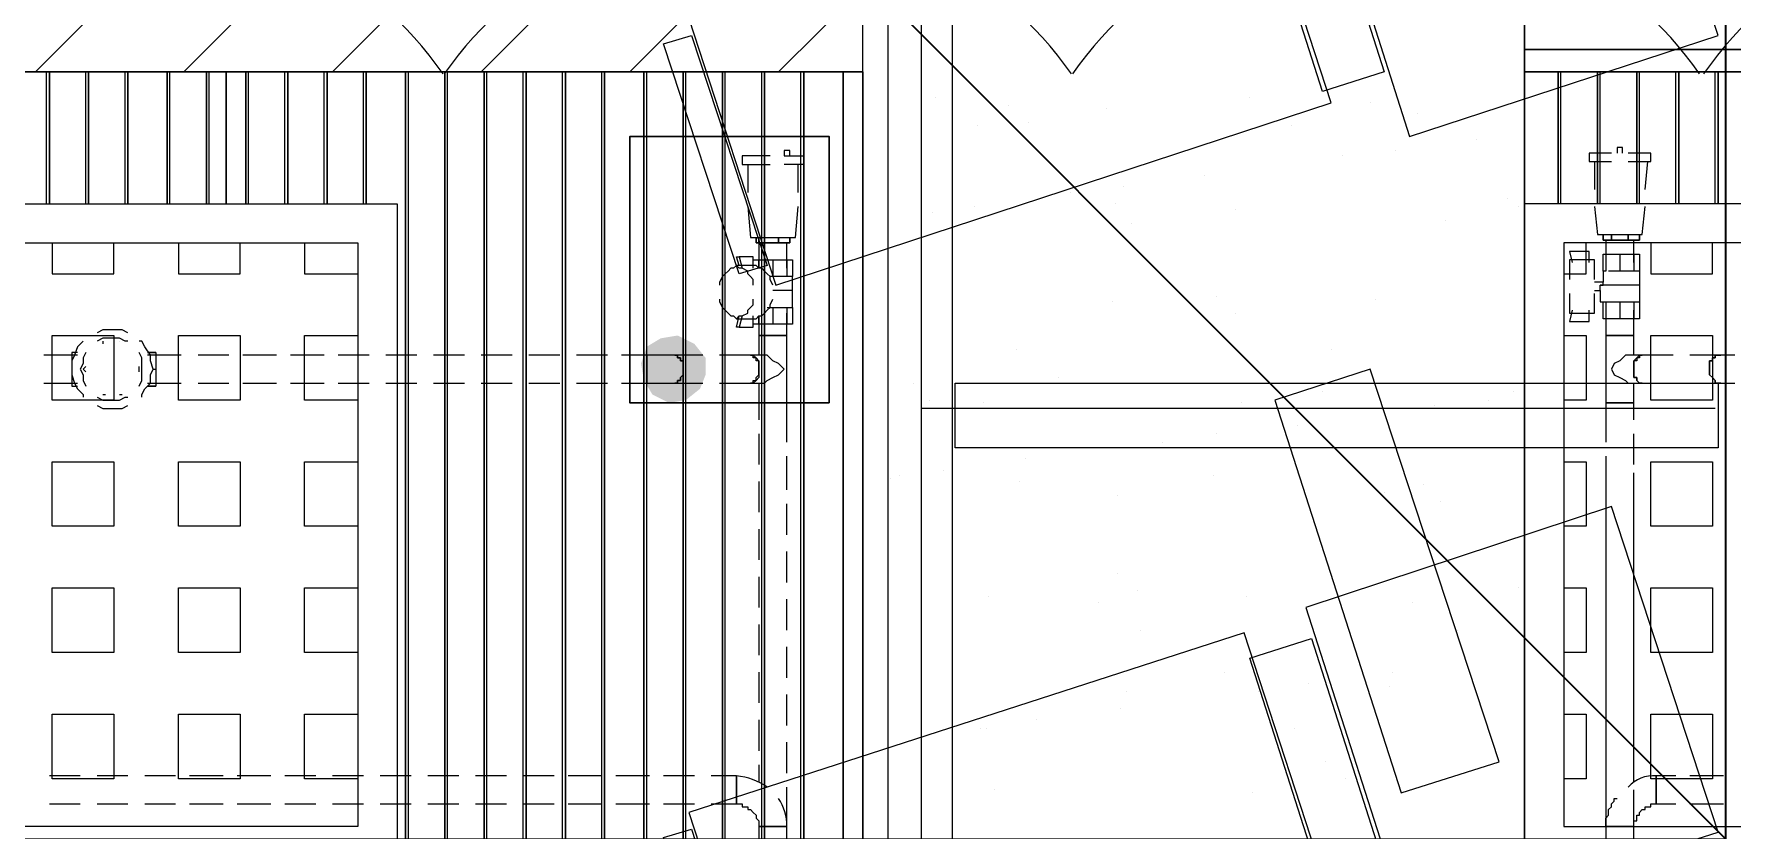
# Model space of a CAD drawing. Header units: millimetres. Extents: x -356862 to 418287, y 0 to 839748.
# Drawn here: x 381774 to 383084, y 773116 to 773730 of the extents above; entities that cross this region are included whole.
import ezdxf

# ---------------------------------------------------------------- set-up
doc = ezdxf.new("R2010")
doc.units = ezdxf.units.MM
doc.layers.add('PDF _Геометрия', color=7, linetype='Continuous', true_color=0xbababa)
doc.layers.add('PDF _Сплошная заливка', color=7, linetype='Continuous', true_color=0xf50000)

msp = doc.modelspace()

# ---------------------------------------------------------------- linework, layer by layer
at = {"color": 1, "lineweight": 35}
msp.add_lwpolyline([(381079.7093, 775109.0199), (383079.7093, 773109.0199)], dxfattribs=at)
msp.add_lwpolyline([(381079.7093, 773109.0199), (383079.7093, 773109.0199), (383079.7093, 774109.0199), (381079.7093, 774109.0199)], close=True, dxfattribs=at)
at = {"layer": 'PDF _Геометрия', "color": 171, "lineweight": 20, "true_color": 0x7f7fff}
msp.add_lwpolyline([(379139.9154, 773701.2181), (379856.5134, 773701.2181), (379856.5134, 776463.6924), (381696.7196, 776463.6924), (381696.7196, 773701.2181), (382413.3175, 773701.2181), (382413.3175, 777056.8882), (379139.9154, 777056.8882)], close=True, dxfattribs=at)
at = {"layer": 'PDF _Геометрия', "color": 7, "lineweight": 9}
for points in [[(382413.3175, 770172.3522), (382413.3175, 776463.6924)], [(382924.2453, 776463.6924), (382924.2453, 770326.0635)]]:
    msp.add_lwpolyline(points, dxfattribs=at)
at = {"layer": 'PDF _Геометрия', "color": 24, "lineweight": 18, "true_color": 0xa12502}
msp.add_lwpolyline([(382413.3175, 776463.6924), (382924.2453, 776463.6924), (382924.2453, 770326.0635), (382770.534, 770326.0635), (382770.534, 770172.3522), (382413.3175, 770172.3522)], close=True, dxfattribs=at)
at = {"layer": 'PDF _Геометрия', "color": 8, "lineweight": 25, "true_color": 0x767676}
msp.add_lwpolyline([(382413.3175, 776463.6924), (382924.2453, 776463.6924), (382924.2453, 770326.0635), (382770.534, 770326.0635), (382770.534, 770172.3522), (382413.3175, 770172.3522)], close=True, dxfattribs=at)
at = {"layer": 'PDF _Геометрия', "color": 7, "lineweight": 5}
msp.add_lwpolyline([(382924.2453, 776463.6924), (384764.4515, 776463.6924), (384764.4515, 773701.2181), (382924.2453, 773701.2181)], dxfattribs=at)
at = {"layer": 'PDF _Геометрия', "color": 252, "lineweight": 5, "true_color": 0x989898}
for points in [[(382458.7814, 772679.3625), (382458.7814, 774852.9707)], [(382357.0288, 773636.2697), (382357.0288, 773640.5996), (382352.6989, 773640.5996), (382352.6989, 773636.2697), (382367.8536, 773636.2697), (382367.8536, 773629.7748), (382352.6989, 773629.7748)], [(382357.0288, 773640.5996), (382357.0288, 773640.5996)], [(383000.0185, 773638.4346), (383000.0185, 773642.7645), (382997.8536, 773642.7645), (382995.6886, 773642.7645), (382995.6886, 773638.4346)], [(382341.8742, 773636.2697), (382326.7196, 773636.2697), (382320.2247, 773636.2697), (382320.2247, 773629.7748), (382326.7196, 773629.7748), (382341.8742, 773629.7748)], [(382324.5546, 773629.7748), (382324.5546, 773608.1254)], [(382363.5237, 773608.1254), (382363.5237, 773629.7748)], [(382991.3587, 773638.4346), (382974.0391, 773638.4346), (382974.0391, 773631.9398), (382991.3587, 773631.9398)], [(382978.369, 773631.9398), (382978.369, 773610.2903)], [(383004.3484, 773631.9398), (383021.668, 773631.9398), (383021.668, 773638.4346), (383004.3484, 773638.4346)], [(383017.3381, 773610.2903), (383019.5031, 773631.9398)], [(382324.5546, 773597.3006), (382326.7196, 773573.4862), (382331.0495, 773573.4862), (382361.3587, 773573.4862), (382363.5237, 773597.3006)], [(382978.369, 773597.3006), (382980.534, 773575.6511), (383015.1732, 773575.6511), (383017.3381, 773597.3006)], [(382333.2144, 773569.1563), (382333.2144, 773573.4862), (382333.2144, 773569.1563), (382348.369, 773569.1563), (382357.0288, 773569.1563), (382357.0288, 773573.4862), (382357.0288, 773569.1563), (382348.369, 773569.1563), (382348.369, 773573.4862), (382348.369, 773569.1563), (382333.2144, 773569.1563), (382331.0495, 773569.1563), (382331.0495, 773573.4862), (382331.0495, 773569.1563), (382333.2144, 773569.1563), (382333.2144, 773549.6718), (382333.2144, 773556.1666)], [(382354.8639, 773549.6718), (382354.8639, 773569.1563)], [(382974.0391, 773554.0017), (382974.0391, 773562.6614), (382958.8845, 773562.6614), (382961.0495, 773554.0017)], [(382987.0288, 773571.3212), (382987.0288, 773554.0017)], [(383008.6783, 773554.0017), (383008.6783, 773571.3212)], [(382344.0391, 773536.6821), (382341.8742, 773541.012), (382341.8742, 773543.1769), (382339.7093, 773545.3419), (382337.5443, 773547.5068), (382335.3794, 773549.6718), (382333.2144, 773549.6718), (382331.0495, 773551.8367), (382315.8948, 773551.8367), (382313.7299, 773549.6718), (382311.5649, 773549.6718), (382309.4, 773547.5068), (382307.235, 773545.3419), (382305.0701, 773543.1769), (382302.9051, 773538.847), (382302.9051, 773536.6821)], [(382318.0598, 773551.8367), (382315.8948, 773558.3315), (382318.0598, 773558.3315)], [(382328.8845, 773536.6821), (382328.8845, 773541.012), (382326.7196, 773543.1769), (382324.5546, 773545.3419), (382324.5546, 773547.5068), (382320.2247, 773549.6718), (382318.0598, 773549.6718), (382315.8948, 773551.8367)], [(382328.8845, 773549.6718), (382328.8845, 773558.3315), (382318.0598, 773558.3315), (382320.2247, 773549.6718)], [(382328.8845, 773551.8367), (382328.8845, 773556.1666), (382333.2144, 773556.1666), (382344.0391, 773556.1666), (382354.8639, 773556.1666), (382359.1938, 773556.1666), (382359.1938, 773543.1769), (382354.8639, 773543.1769), (382348.369, 773543.1769), (382346.2041, 773543.1769), (382344.0391, 773543.1769), (382341.8742, 773543.1769)], [(382344.0391, 773556.1666), (382344.0391, 773543.1769)], [(382354.8639, 773556.1666), (382354.8639, 773543.1769)], [(382978.369, 773541.012), (382978.369, 773556.1666), (382958.8845, 773556.1666), (382958.8845, 773541.012)], [(382987.0288, 773560.4965), (382987.0288, 773547.5068), (382984.8639, 773547.5068), (382984.8639, 773560.4965), (382987.0288, 773560.4965), (382997.8536, 773560.4965), (383008.6783, 773560.4965), (383013.0082, 773560.4965), (383013.0082, 773547.5068), (383008.6783, 773547.5068), (382997.8536, 773547.5068), (382993.5237, 773547.5068), (382991.3587, 773547.5068), (382989.1938, 773547.5068)], [(382997.8536, 773560.4965), (382997.8536, 773547.5068)], [(383008.6783, 773560.4965), (383008.6783, 773547.5068)], [(382339.7093, 773519.3625), (382354.8639, 773519.3625), (382359.1938, 773519.3625), (382359.1938, 773532.3522), (382359.1938, 773543.1769)], [(382984.8639, 773547.5068), (382984.8639, 773538.847), (382978.369, 773538.847)], [(382982.6989, 773532.3522), (382982.6989, 773536.6821), (382984.8639, 773536.6821), (382984.8639, 773538.847)], [(383013.0082, 773536.6821), (382997.8536, 773536.6821), (382982.6989, 773536.6821), (382984.8639, 773536.6821), (382982.6989, 773536.6821)], [(383013.0082, 773547.5068), (383013.0082, 773536.6821), (383013.0082, 773523.6924), (383013.0082, 773510.7027), (383008.6783, 773510.7027), (382997.8536, 773510.7027), (382987.0288, 773510.7027), (382984.8639, 773510.7027), (382984.8639, 773523.6924)], [(382984.8639, 773536.6821), (382984.8639, 773536.6821)], [(382302.9051, 773525.8573), (382302.9051, 773523.6924), (382305.0701, 773519.3625), (382307.235, 773517.1975), (382309.4, 773515.0326), (382311.5649, 773512.8676), (382313.7299, 773512.8676), (382315.8948, 773510.7027), (382318.0598, 773512.8676), (382320.2247, 773512.8676), (382324.5546, 773515.0326), (382324.5546, 773517.1975), (382326.7196, 773519.3625), (382328.8845, 773521.5274), (382328.8845, 773525.8573)], [(382315.8948, 773510.7027), (382331.0495, 773510.7027), (382333.2144, 773512.8676), (382335.3794, 773512.8676), (382337.5443, 773515.0326), (382339.7093, 773517.1975), (382341.8742, 773519.3625), (382341.8742, 773521.5274), (382344.0391, 773525.8573)], [(382359.1938, 773532.3522), (382354.8639, 773532.3522), (382344.0391, 773532.3522)], [(382958.8845, 773530.1872), (382958.8845, 773515.0326), (382978.369, 773515.0326), (382978.369, 773530.1872)], [(382978.369, 773532.3522), (382982.6989, 773532.3522), (382982.6989, 773523.6924), (382997.8536, 773523.6924), (383013.0082, 773523.6924)], [(382982.6989, 773532.3522), (382982.6989, 773532.3522)], [(382987.0288, 773523.6924), (382987.0288, 773510.7027)], [(382997.8536, 773523.6924), (382997.8536, 773510.7027)], [(383008.6783, 773523.6924), (383008.6783, 773510.7027)], [(382318.0598, 773504.2078), (382315.8948, 773504.2078), (382318.0598, 773512.8676)], [(382320.2247, 773512.8676), (382318.0598, 773504.2078), (382328.8845, 773504.2078), (382328.8845, 773512.8676)], [(382359.1938, 773519.3625), (382359.1938, 773506.3728), (382354.8639, 773506.3728), (382344.0391, 773506.3728), (382333.2144, 773506.3728), (382328.8845, 773506.3728), (382328.8845, 773510.7027)], [(382333.2144, 773506.3728), (382333.2144, 773512.8676), (382333.2144, 773497.713), (382344.0391, 773497.713), (382354.8639, 773497.713), (382354.8639, 773515.0326)], [(382344.0391, 773519.3625), (382344.0391, 773506.3728)], [(382354.8639, 773519.3625), (382354.8639, 773506.3728)], [(382961.0495, 773517.1975), (382958.8845, 773508.5377), (382974.0391, 773508.5377), (382974.0391, 773517.1975)], [(382987.0288, 773517.1975), (382987.0288, 773497.713), (382997.8536, 773497.713), (383008.6783, 773497.713), (383008.6783, 773517.1975)], [(381846.101, 773499.8779), (381841.7711, 773502.0429), (381837.4412, 773502.0429), (381830.9464, 773502.0429), (381826.6165, 773502.0429), (381822.2866, 773499.8779)], [(382333.2144, 773460.9089), (382333.2144, 773445.7542), (382335.3794, 773445.7542), (382354.8639, 773445.7542), (382354.8639, 773471.7336), (382354.8639, 773497.713), (382335.3794, 773497.713), (382333.2144, 773497.713), (382333.2144, 773482.5584)], [(383008.6783, 773482.5584), (383008.6783, 773497.713), (383006.5134, 773497.713), (382987.0288, 773497.713), (382987.0288, 773471.7336), (382987.0288, 773445.7542), (383006.5134, 773445.7542), (383008.6783, 773445.7542), (383008.6783, 773460.9089)], [(381807.1319, 773482.5584), (381802.802, 773482.5584), (381781.1526, 773482.5584)], [(381811.4618, 773493.3831), (381807.1319, 773489.0532), (381804.967, 773482.5584), (381802.802, 773478.2285), (381802.802, 773471.7336), (381802.802, 773458.7439), (381807.1319, 773458.7439)], [(381807.1319, 773484.7233), (381802.802, 773484.7233), (381802.802, 773471.7336), (381802.802, 773467.4037), (381804.967, 773460.9089), (381807.1319, 773456.579), (381811.4618, 773452.2491), (381811.4618, 773450.0841)], [(381813.6268, 773484.7233), (381811.4618, 773480.3934), (381811.4618, 773476.0635), (381809.2969, 773471.7336), (381811.4618, 773467.4037), (381811.4618, 773463.0738), (381813.6268, 773458.7439)], [(381846.101, 773493.3831), (381843.9361, 773493.3831), (381839.6062, 773495.548), (381835.2763, 773495.548), (381830.9464, 773495.548), (381826.6165, 773495.548), (381822.2866, 773493.3831)], [(381826.6165, 773493.3831), (381826.6165, 773491.2181)], [(381839.6062, 773493.3831), (381839.6062, 773493.3831)], [(381856.9257, 773450.0841), (381856.9257, 773452.2491), (381859.0907, 773456.579), (381863.4206, 773460.9089), (381863.4206, 773467.4037), (381865.5855, 773471.7336), (381863.4206, 773478.2285), (381863.4206, 773482.5584), (381859.0907, 773489.0532), (381856.9257, 773493.3831), (381854.7608, 773493.3831)], [(381854.7608, 773458.7439), (381856.9257, 773463.0738), (381856.9257, 773467.4037), (381856.9257, 773471.7336), (381856.9257, 773476.0635), (381856.9257, 773480.3934), (381854.7608, 773484.7233)], [(381867.7505, 773484.7233), (381861.2556, 773484.7233), (381867.7505, 773484.7233), (381867.7505, 773471.7336), (381867.7505, 773458.7439), (381861.2556, 773458.7439), (381867.7505, 773458.7439)], [(381887.235, 773482.5584), (381867.7505, 773482.5584), (381861.2556, 773482.5584)], [(381924.0391, 773482.5584), (381900.2247, 773482.5584)], [(381960.8433, 773482.5584), (381934.8639, 773482.5584)], [(381997.6474, 773482.5584), (381971.668, 773482.5584)], [(382032.2866, 773482.5584), (382008.4721, 773482.5584)], [(382069.0907, 773482.5584), (382045.2763, 773482.5584)], [(382105.8948, 773482.5584), (382082.0804, 773482.5584)], [(382142.6989, 773482.5584), (382118.8845, 773482.5584)], [(382179.5031, 773482.5584), (382155.6886, 773482.5584)], [(382216.3072, 773482.5584), (382192.4928, 773482.5584)], [(382227.1319, 773460.9089), (382246.6165, 773460.9089), (382246.6165, 773471.7336), (382246.6165, 773482.5584), (382227.1319, 773482.5584)], [(382289.9154, 773482.5584), (382268.266, 773482.5584), (382270.4309, 773482.5584), (382270.4309, 773480.3934), (382272.5959, 773480.3934), (382272.5959, 773478.2285), (382274.7608, 773478.2285), (382274.7608, 773476.0635), (382274.7608, 773473.8986), (382274.7608, 773471.7336), (382274.7608, 773469.5687), (382274.7608, 773467.4037), (382272.5959, 773465.2388), (382272.5959, 773463.0738), (382270.4309, 773463.0738), (382270.4309, 773460.9089), (382268.266, 773460.9089), (382289.9154, 773460.9089)], [(382302.9051, 773460.9089), (382326.7196, 773460.9089), (382328.8845, 773460.9089), (382328.8845, 773463.0738), (382331.0495, 773463.0738), (382331.0495, 773465.2388), (382333.2144, 773467.4037), (382333.2144, 773469.5687), (382333.2144, 773471.7336), (382333.2144, 773473.8986), (382333.2144, 773476.0635), (382333.2144, 773478.2285), (382331.0495, 773478.2285), (382331.0495, 773480.3934), (382328.8845, 773480.3934), (382328.8845, 773482.5584), (382326.7196, 773482.5584), (382302.9051, 773482.5584)], [(383038.9876, 773482.5584), (383015.1732, 773482.5584), (383013.0082, 773482.5584), (383013.0082, 773480.3934), (383010.8433, 773480.3934), (383010.8433, 773478.2285), (383008.6783, 773478.2285), (383008.6783, 773476.0635), (383008.6783, 773473.8986), (383008.6783, 773471.7336), (383008.6783, 773469.5687), (383008.6783, 773467.4037), (383008.6783, 773465.2388), (383010.8433, 773465.2388), (383010.8433, 773463.0738), (383013.0082, 773460.9089), (383015.1732, 773460.9089), (383038.9876, 773460.9089)], [(383051.9773, 773460.9089), (383075.7917, 773460.9089), (383073.6268, 773460.9089), (383071.4618, 773460.9089), (383071.4618, 773463.0738), (383069.2969, 773465.2388), (383067.1319, 773467.4037), (383067.1319, 773469.5687), (383067.1319, 773471.7336), (383067.1319, 773473.8986), (383067.1319, 773476.0635), (383067.1319, 773478.2285), (383069.2969, 773478.2285), (383069.2969, 773480.3934), (383071.4618, 773480.3934), (383071.4618, 773482.5584), (383073.6268, 773482.5584), (383075.7917, 773482.5584), (383051.9773, 773482.5584)], [(383086.6165, 773482.5584), (383084.4515, 773482.5584), (383082.2866, 773482.5584), (383080.1216, 773482.5584), (383077.9567, 773482.5584), (383075.7917, 773482.5584), (383073.6268, 773482.5584), (383071.4618, 773482.5584), (383071.4618, 773480.3934), (383069.2969, 773480.3934), (383069.2969, 773478.2285), (383067.1319, 773478.2285), (383067.1319, 773476.0635), (383067.1319, 773473.8986), (383067.1319, 773471.7336), (383067.1319, 773469.5687), (383067.1319, 773467.4037), (383069.2969, 773465.2388), (383071.4618, 773463.0738), (383071.4618, 773460.9089), (383073.6268, 773460.9089), (383075.7917, 773460.9089), (383077.9567, 773460.9089), (383080.1216, 773460.9089), (383082.2866, 773460.9089), (383084.4515, 773460.9089), (383086.6165, 773460.9089)], [(381813.6268, 773473.8986), (381811.4618, 773471.7336), (381813.6268, 773469.5687)], [(381854.7608, 773469.5687), (381854.7608, 773471.7336), (381854.7608, 773473.8986)], [(381865.5855, 773471.7336), (381867.7505, 773471.7336)], [(381781.1526, 773460.9089), (381802.802, 773460.9089), (381807.1319, 773460.9089)], [(381861.2556, 773460.9089), (381867.7505, 773460.9089), (381887.235, 773460.9089)], [(381900.2247, 773460.9089), (381924.0391, 773460.9089)], [(381934.8639, 773460.9089), (381960.8433, 773460.9089)], [(381971.668, 773460.9089), (381997.6474, 773460.9089)], [(382008.4721, 773460.9089), (382032.2866, 773460.9089)], [(382045.2763, 773460.9089), (382069.0907, 773460.9089)], [(382082.0804, 773460.9089), (382105.8948, 773460.9089)], [(382118.8845, 773460.9089), (382142.6989, 773460.9089)], [(382155.6886, 773460.9089), (382179.5031, 773460.9089)], [(382192.4928, 773460.9089), (382216.3072, 773460.9089)], [(381822.2866, 773450.0841), (381826.6165, 773447.9192), (381830.9464, 773447.9192), (381835.2763, 773447.9192), (381839.6062, 773447.9192), (381843.9361, 773450.0841), (381846.101, 773450.0841)], [(381822.2866, 773443.5893), (381826.6165, 773441.4243), (381830.9464, 773441.4243), (381837.4412, 773441.4243), (381841.7711, 773441.4243), (381846.101, 773443.5893)], [(381826.6165, 773452.2491), (381828.7814, 773452.2491)], [(381839.6062, 773452.2491), (381841.7711, 773452.2491)], [(382354.8639, 773415.445), (382354.8639, 773445.7542), (382344.0391, 773445.7542), (382333.2144, 773445.7542), (382333.2144, 773432.7645)], [(383008.6783, 773432.7645), (383008.6783, 773445.7542), (382997.8536, 773445.7542), (382987.0288, 773445.7542), (382987.0288, 773415.445)], [(383071.4618, 773441.4243), (382458.7814, 773441.4243)], [(382333.2144, 773421.9398), (382333.2144, 773398.1254)], [(383008.6783, 773398.1254), (383008.6783, 773421.9398)], [(382354.8639, 773378.6408), (382354.8639, 773404.6202)], [(382987.0288, 773404.6202), (382987.0288, 773378.6408)], [(382987.0288, 773391.6305), (382987.0288, 773361.3212)], [(383008.6783, 773378.6408), (383008.6783, 773391.6305)], [(382333.2144, 773385.1357), (382333.2144, 773361.3212)], [(383008.6783, 773361.3212), (383008.6783, 773385.1357)], [(382354.8639, 773344.0017), (382354.8639, 773367.8161)], [(382987.0288, 773367.8161), (382987.0288, 773344.0017)], [(383008.6783, 773341.8367), (383008.6783, 773367.8161)], [(382333.2144, 773348.3315), (382333.2144, 773324.5171)], [(382987.0288, 773350.4965), (382987.0288, 773324.5171)], [(383008.6783, 773324.5171), (383008.6783, 773348.3315)], [(382354.8639, 773307.1975), (382354.8639, 773331.012)], [(382987.0288, 773331.012), (382987.0288, 773307.1975)], [(383008.6783, 773307.1975), (383008.6783, 773331.012)], [(382987.0288, 773313.6924), (382987.0288, 773289.8779)], [(382333.2144, 773311.5274), (382333.2144, 773287.713)], [(383008.6783, 773287.713), (383008.6783, 773311.5274)], [(382354.8639, 773270.3934), (382354.8639, 773294.2078)], [(382987.0288, 773294.2078), (382987.0288, 773270.3934)], [(383008.6783, 773270.3934), (383008.6783, 773294.2078)], [(382333.2144, 773274.7233), (382333.2144, 773250.9089)], [(382987.0288, 773276.8882), (382987.0288, 773253.0738)], [(383008.6783, 773250.9089), (383008.6783, 773274.7233)], [(382354.8639, 773233.5893), (382354.8639, 773257.4037)], [(382987.0288, 773257.4037), (382987.0288, 773233.5893)], [(383008.6783, 773233.5893), (383008.6783, 773257.4037)], [(382333.2144, 773237.9192), (382333.2144, 773214.1047)], [(382987.0288, 773240.0841), (382987.0288, 773216.2697)], [(383008.6783, 773214.1047), (383008.6783, 773237.9192)], [(382354.8639, 773196.7852), (382354.8639, 773220.5996)], [(382987.0288, 773220.5996), (382987.0288, 773196.7852)], [(383008.6783, 773196.7852), (383008.6783, 773220.5996)], [(382333.2144, 773201.1151), (382333.2144, 773177.3006)], [(382987.0288, 773203.28), (382987.0288, 773179.4656)], [(383008.6783, 773177.3006), (383008.6783, 773201.1151)], [(382354.8639, 773159.981), (382354.8639, 773183.7955)], [(382987.0288, 773183.7955), (382987.0288, 773159.981)], [(383008.6783, 773159.981), (383008.6783, 773183.7955)], [(381809.2969, 773157.8161), (381785.4824, 773157.8161)], [(381846.101, 773157.8161), (381822.2866, 773157.8161)], [(381882.9051, 773157.8161), (381859.0907, 773157.8161)], [(381919.7093, 773157.8161), (381893.7299, 773157.8161)], [(381956.5134, 773157.8161), (381930.534, 773157.8161)], [(381991.1526, 773157.8161), (381967.3381, 773157.8161)], [(382027.9567, 773157.8161), (382004.1422, 773157.8161)], [(382064.7608, 773157.8161), (382040.9464, 773157.8161)], [(382101.5649, 773157.8161), (382077.7505, 773157.8161)], [(382138.369, 773157.8161), (382114.5546, 773157.8161)], [(382175.1732, 773157.8161), (382151.3587, 773157.8161)], [(382211.9773, 773157.8161), (382185.9979, 773157.8161)], [(382248.7814, 773157.8161), (382222.802, 773157.8161)], [(382283.4206, 773157.8161), (382259.6062, 773157.8161)], [(382296.4103, 773136.1666), (382315.8948, 773136.1666), (382315.8948, 773146.9913), (382315.8948, 773157.8161), (382296.4103, 773157.8161)], [(382333.2144, 773166.4759), (382333.2144, 773153.4862)], [(382987.0288, 773166.4759), (382987.0288, 773142.6614)], [(383008.6783, 773153.4862), (383008.6783, 773166.4759)], [(383041.1526, 773157.8161), (383025.9979, 773157.8161), (383025.9979, 773146.9913), (383025.9979, 773136.1666), (383041.1526, 773136.1666)], [(383077.9567, 773157.8161), (383051.9773, 773157.8161)], [(382354.8639, 773082.0429), (382354.8639, 773118.847), (382354.8639, 773149.1563)], [(382987.0288, 773149.1563), (382987.0288, 773118.847), (382987.0288, 773075.548)], [(383008.6783, 773123.1769), (383008.6783, 773146.9913)], [(381785.4824, 773136.1666), (381809.2969, 773136.1666)], [(381822.2866, 773136.1666), (381846.101, 773136.1666)], [(381859.0907, 773136.1666), (381882.9051, 773136.1666)], [(381893.7299, 773136.1666), (381919.7093, 773136.1666)], [(381930.534, 773136.1666), (381956.5134, 773136.1666)], [(381967.3381, 773136.1666), (381991.1526, 773136.1666)], [(382004.1422, 773136.1666), (382027.9567, 773136.1666)], [(382040.9464, 773136.1666), (382064.7608, 773136.1666)], [(382077.7505, 773136.1666), (382101.5649, 773136.1666)], [(382114.5546, 773136.1666), (382138.369, 773136.1666)], [(382151.3587, 773136.1666), (382175.1732, 773136.1666)], [(382185.9979, 773136.1666), (382211.9773, 773136.1666)], [(382222.802, 773136.1666), (382248.7814, 773136.1666)], [(382259.6062, 773136.1666), (382283.4206, 773136.1666)], [(383008.6783, 773075.548), (383008.6783, 773118.847), (382997.8536, 773118.847), (382987.0288, 773118.847), (382987.0288, 773121.012), (382987.0288, 773123.1769), (382987.0288, 773125.3419), (382989.1938, 773127.5068), (382989.1938, 773129.6718), (382989.1938, 773131.8367), (382991.3587, 773134.0017), (382991.3587, 773136.1666), (382993.5237, 773138.3315), (382993.5237, 773140.4965), (382995.6886, 773140.4965)], [(382987.0288, 773129.6718), (382987.0288, 773105.8573)], [(383051.9773, 773136.1666), (383077.9567, 773136.1666)]]:
    msp.add_lwpolyline(points, dxfattribs=at)
for points in [[(382482.5959, 774736.0635), (382432.802, 774736.0635), (382432.802, 772765.9604), (382482.5959, 772765.9604)], [(382991.3587, 773978.3315), (382755.3794, 773902.5584), (382835.4824, 773651.4243), (383073.6268, 773729.3625)], [(382707.7505, 773883.0738), (382279.0907, 773742.3522), (382346.2041, 773536.6821), (382774.8639, 773677.4037)], [(382712.0804, 773861.4243), (382759.7093, 773876.579), (382815.9979, 773701.2181), (382768.369, 773686.0635)], [(382259.6062, 773722.8676), (382281.2556, 773729.3625), (382339.7093, 773551.8367), (382318.0598, 773545.3419)], [(382984.8639, 773571.3212), (382991.3587, 773571.3212), (383004.3484, 773571.3212), (383013.0082, 773571.3212), (383013.0082, 773575.6511), (383013.0082, 773571.3212), (383004.3484, 773571.3212), (382991.3587, 773571.3212), (382984.8639, 773571.3212), (382984.8639, 773575.6511)], [(382991.3587, 773571.3212), (382991.3587, 773575.6511)], [(383004.3484, 773571.3212), (383004.3484, 773575.6511)], [(382268.266, 773482.5584), (382266.101, 773482.5584), (382263.9361, 773482.5584), (382261.7711, 773482.5584), (382259.6062, 773482.5584), (382257.4412, 773482.5584), (382255.2763, 773482.5584), (382253.1113, 773482.5584), (382250.9464, 773482.5584), (382248.7814, 773482.5584), (382246.6165, 773482.5584), (382246.6165, 773471.7336), (382246.6165, 773460.9089), (382248.7814, 773460.9089), (382250.9464, 773460.9089), (382253.1113, 773460.9089), (382255.2763, 773460.9089), (382257.4412, 773460.9089), (382259.6062, 773460.9089), (382261.7711, 773460.9089), (382263.9361, 773460.9089), (382266.101, 773460.9089), (382268.266, 773460.9089), (382270.4309, 773460.9089), (382270.4309, 773463.0738), (382272.5959, 773463.0738), (382272.5959, 773465.2388), (382274.7608, 773467.4037), (382274.7608, 773469.5687), (382274.7608, 773471.7336), (382274.7608, 773473.8986), (382274.7608, 773476.0635), (382274.7608, 773478.2285), (382272.5959, 773478.2285), (382272.5959, 773480.3934), (382270.4309, 773480.3934), (382270.4309, 773482.5584)], [(382352.6989, 773471.7336), (382348.369, 773476.0635), (382344.0391, 773478.2285), (382339.7093, 773482.5584), (382337.5443, 773482.5584), (382335.3794, 773482.5584), (382326.7196, 773482.5584), (382328.8845, 773482.5584), (382331.0495, 773480.3934), (382333.2144, 773478.2285), (382333.2144, 773476.0635), (382333.2144, 773473.8986), (382333.2144, 773471.7336), (382333.2144, 773469.5687), (382333.2144, 773467.4037), (382333.2144, 773465.2388), (382331.0495, 773463.0738), (382328.8845, 773460.9089), (382326.7196, 773460.9089), (382335.3794, 773460.9089), (382337.5443, 773460.9089), (382339.7093, 773463.0738), (382344.0391, 773465.2388), (382348.369, 773467.4037)], [(382991.3587, 773471.7336), (382993.5237, 773467.4037), (382997.8536, 773465.2388), (383002.1835, 773463.0738), (383004.3484, 773460.9089), (383006.5134, 773460.9089), (383015.1732, 773460.9089), (383013.0082, 773460.9089), (383010.8433, 773463.0738), (383010.8433, 773465.2388), (383008.6783, 773465.2388), (383008.6783, 773467.4037), (383008.6783, 773469.5687), (383008.6783, 773471.7336), (383008.6783, 773473.8986), (383008.6783, 773476.0635), (383008.6783, 773478.2285), (383010.8433, 773480.3934), (383013.0082, 773482.5584), (383015.1732, 773482.5584), (383006.5134, 773482.5584), (383004.3484, 773482.5584), (383002.1835, 773482.5584), (382997.8536, 773478.2285), (382993.5237, 773476.0635)], [(382805.1732, 773471.7336), (382731.5649, 773447.9192), (382828.9876, 773144.8264), (382904.7608, 773168.6408)], [(383073.6268, 773411.1151), (382484.7608, 773411.1151), (382484.7608, 773460.9089), (383073.6268, 773460.9089)], [(382991.3587, 773365.6511), (382755.3794, 773287.713), (382835.4824, 773038.7439), (383073.6268, 773114.5171)], [(382707.7505, 773268.2285), (382279.0907, 773129.6718), (382346.2041, 772924.0017), (382774.8639, 773062.5584)], [(382712.0804, 773248.7439), (382759.7093, 773263.8986), (382815.9979, 773088.5377), (382768.369, 773073.3831)], [(382259.6062, 773110.1872), (382281.2556, 773116.6821), (382339.7093, 772936.9913), (382318.0598, 772930.4965)]]:
    msp.add_lwpolyline(points, close=True, dxfattribs=at)
at = {"layer": 'PDF _Геометрия', "color": 171, "lineweight": 20, "true_color": 0x7f7fff}
for points in [[(381774.6577, 773701.2181), (382413.3175, 774339.8779)], [(381889.4, 773701.2181), (382413.3175, 774225.1357)], [(382004.1422, 773701.2181), (382413.3175, 774110.3934)], [(382118.8845, 773701.2181), (382413.3175, 773995.6511)], [(382233.6268, 773701.2181), (382413.3175, 773880.9089)], [(382348.369, 773701.2181), (382413.3175, 773766.1666)]]:
    msp.add_lwpolyline(points, dxfattribs=at)
at = {"layer": 'PDF _Геометрия', "color": 7, "lineweight": 18}
msp.add_lwpolyline([(382924.2453, 773116.6821), (382924.2453, 774285.7542)], dxfattribs=at)
at = {"layer": 'PDF _Геометрия', "color": 190, "lineweight": 30, "true_color": 0x7f00ff}
msp.add_lwpolyline([(382924.2453, 773701.2181), (384764.4515, 773701.2181), (384764.4515, 773718.5377), (382924.2453, 773718.5377)], close=True, dxfattribs=at)
at = {"layer": 'PDF _Геометрия', "color": 150, "lineweight": 30, "true_color": 0x0080ff}
for points in [[(379139.9154, 773701.2181), (382413.3175, 773701.2181), (382413.3175, 770172.3522), (382311.5649, 770172.3522), (382311.5649, 770018.6408), (381850.4309, 770018.6408), (381850.4309, 769867.0944), (381389.2969, 769867.0944), (381389.2969, 769713.3831), (380930.3278, 769713.3831), (380930.3278, 769559.6718), (380469.1938, 769559.6718), (380469.1938, 769405.9604), (380008.0598, 769405.9604), (380008.0598, 769252.2491), (379549.0907, 769252.2491), (379549.0907, 769098.5377), (379139.9154, 769098.5377)], [(387834.3484, 771861.012), (387373.2144, 771861.012), (387373.2144, 771707.3006), (386914.2453, 771707.3006), (386914.2453, 771553.5893), (386453.1113, 771553.5893), (386453.1113, 771399.8779), (385991.9773, 771399.8779), (385991.9773, 771246.1666), (385533.0082, 771246.1666), (385533.0082, 771094.6202), (385071.8742, 771094.6202), (385071.8742, 770940.9089), (384612.9051, 770940.9089), (384612.9051, 770787.1975), (384151.7711, 770787.1975), (384151.7711, 770633.4862), (383690.6371, 770633.4862), (383690.6371, 770479.7748), (383231.668, 770479.7748), (383231.668, 770326.0635), (382924.2453, 770326.0635), (382924.2453, 773701.2181), (387834.3484, 773701.2181)], [(382387.3381, 773445.7542), (382387.3381, 773651.4243), (382233.6268, 773651.4243), (382233.6268, 773445.7542)]]:
    msp.add_lwpolyline(points, close=True, dxfattribs=at)
at = {"layer": 'PDF _Геометрия', "color": 254, "lineweight": 5, "true_color": 0xdcdcdc}
for points in [[(381783.3175, 773599.4656), (381783.3175, 773701.2181)], [(381813.6268, 773599.4656), (381813.6268, 773701.2181)], [(381843.9361, 773599.4656), (381843.9361, 773701.2181)], [(381878.5752, 773599.4656), (381878.5752, 773701.2181)], [(381908.8845, 773599.4656), (381908.8845, 773701.2181)], [(381939.1938, 773599.4656), (381939.1938, 773701.2181)], [(381967.3381, 773599.4656), (381967.3381, 773701.2181)], [(381997.6474, 773599.4656), (381997.6474, 773701.2181)], [(382027.9567, 773599.4656), (382027.9567, 773701.2181)], [(382062.5959, 770018.6408), (382062.5959, 773701.2181)], [(382092.9051, 770018.6408), (382092.9051, 773701.2181)], [(382123.2144, 770018.6408), (382123.2144, 773701.2181)], [(382151.3587, 770018.6408), (382151.3587, 773701.2181)], [(382181.668, 770018.6408), (382181.668, 773701.2181)], [(382211.9773, 770018.6408), (382211.9773, 773701.2181)], [(382246.6165, 770018.6408), (382246.6165, 773701.2181)], [(382276.9257, 770018.6408), (382276.9257, 773701.2181)], [(382307.235, 770018.6408), (382307.235, 773701.2181)], [(382335.3794, 770172.3522), (382335.3794, 773701.2181)], [(382365.6886, 770172.3522), (382365.6886, 773701.2181)], [(382398.1629, 770172.3522), (382398.1629, 773701.2181)], [(382952.3897, 773599.4656), (382952.3897, 773701.2181)], [(382982.6989, 773599.4656), (382982.6989, 773701.2181)], [(383013.0082, 773599.4656), (383013.0082, 773701.2181)], [(383041.1526, 773599.4656), (383041.1526, 773701.2181)], [(383071.4618, 773599.4656), (383071.4618, 773701.2181)]]:
    msp.add_lwpolyline(points, dxfattribs=at)
for points in [[(381785.4824, 773701.2181), (381785.4824, 773599.4656)], [(381815.7917, 773701.2181), (381815.7917, 773599.4656)], [(381846.101, 773701.2181), (381846.101, 773599.4656)], [(381876.4103, 773701.2181), (381876.4103, 773599.4656)], [(381906.7196, 773701.2181), (381906.7196, 773599.4656)], [(381937.0288, 773701.2181), (381937.0288, 773599.4656)], [(381969.5031, 773701.2181), (381969.5031, 773599.4656)], [(381999.8123, 773701.2181), (381999.8123, 773599.4656)], [(382030.1216, 773701.2181), (382030.1216, 773599.4656)], [(382060.4309, 773701.2181), (382060.4309, 770018.6408)], [(382090.7402, 773701.2181), (382090.7402, 770018.6408)], [(382121.0495, 773701.2181), (382121.0495, 770018.6408)], [(382153.5237, 773701.2181), (382153.5237, 770018.6408)], [(382183.833, 773701.2181), (382183.833, 770018.6408)], [(382214.1422, 773701.2181), (382214.1422, 770018.6408)], [(382244.4515, 773701.2181), (382244.4515, 770018.6408)], [(382274.7608, 773701.2181), (382274.7608, 770018.6408)], [(382305.0701, 773701.2181), (382305.0701, 770018.6408)], [(382337.5443, 773701.2181), (382337.5443, 770172.3522)], [(382367.8536, 773701.2181), (382367.8536, 770172.3522)], [(382398.1629, 773701.2181), (382398.1629, 770172.3522)], [(382950.2247, 773701.2181), (382950.2247, 773599.4656)], [(382980.534, 773701.2181), (382980.534, 773599.4656)], [(383010.8433, 773701.2181), (383010.8433, 773599.4656)], [(383043.3175, 773701.2181), (383043.3175, 773599.4656)], [(383073.6268, 773701.2181), (383073.6268, 773599.4656)]]:
    msp.add_lwpolyline(points, close=True, dxfattribs=at)
at = {"layer": 'PDF _Геометрия', "color": 150, "lineweight": 30, "true_color": 0x0080ff}
msp.add_lwpolyline([(381921.8742, 773599.4656), (381921.8742, 773701.2181)], dxfattribs=at)
at = {"layer": 'PDF _Геометрия', "color": 24, "lineweight": 18, "true_color": 0xa12502}
for points in [[(382469.6062, 773681.7336), (382469.6062, 773681.7336)], [(382712.0804, 773681.7336), (382712.0804, 773681.7336)], [(382525.8948, 773675.2388), (382525.8948, 773675.2388)], [(382601.668, 773673.0738), (382601.668, 773673.0738)], [(382805.1732, 773677.4037), (382805.1732, 773677.4037)], [(382841.9773, 773668.7439), (382841.9773, 773668.7439)], [(382502.0804, 773660.0841), (382502.0804, 773660.0841)], [(382541.0495, 773662.2491), (382541.0495, 773662.2491)], [(382744.5546, 773660.0841), (382744.5546, 773660.0841)], [(382824.6577, 773640.5996), (382824.6577, 773640.5996)], [(382887.4412, 773649.2594), (382887.4412, 773649.2594)], [(382783.5237, 773636.2697), (382783.5237, 773636.2697)], [(382677.4412, 773621.1151), (382677.4412, 773621.1151)], [(382573.5237, 773608.1254), (382573.5237, 773608.1254)], [(382614.6577, 773612.4553), (382614.6577, 773612.4553)], [(382911.2556, 773603.7955), (382911.2556, 773603.7955)], [(382467.4412, 773592.9707), (382467.4412, 773592.9707)], [(382499.9154, 773597.3006), (382499.9154, 773597.3006)], [(382608.1629, 773599.4656), (382608.1629, 773599.4656)], [(382701.2556, 773595.1357), (382701.2556, 773595.1357)], [(382919.9154, 773597.3006), (382919.9154, 773597.3006)], [(382621.1526, 773584.3109), (382621.1526, 773584.3109)], [(382863.6268, 773586.4759), (382863.6268, 773586.4759)], [(382605.9979, 773523.6924), (382605.9979, 773523.6924)], [(382686.101, 773528.0223), (382686.101, 773528.0223)], [(382809.5031, 773525.8573), (382809.5031, 773525.8573)], [(382701.2556, 773515.0326), (382701.2556, 773515.0326)], [(382532.3897, 773486.8882), (382532.3897, 773486.8882)], [(382774.8639, 773486.8882), (382774.8639, 773486.8882)], [(382452.2866, 773460.9089), (382452.2866, 773460.9089)], [(382564.8639, 773465.2388), (382564.8639, 773465.2388)], [(382807.3381, 773465.2388), (382807.3381, 773465.2388)], [(382465.2763, 773447.9192), (382465.2763, 773447.9192)], [(382506.4103, 773445.7542), (382506.4103, 773445.7542)], [(382705.5855, 773445.7542), (382705.5855, 773445.7542)], [(382768.369, 773454.414), (382768.369, 773454.414)], [(382854.967, 773443.5893), (382854.967, 773443.5893)], [(382896.101, 773447.9192), (382896.101, 773447.9192)], [(382915.5855, 773454.414), (382915.5855, 773454.414)], [(382686.101, 773421.9398), (382686.101, 773421.9398)], [(382748.8845, 773428.4346), (382748.8845, 773428.4346)], [(382644.967, 773415.445), (382644.967, 773415.445)], [(382476.101, 773393.7955), (382476.101, 773393.7955)], [(382538.8845, 773402.4553), (382538.8845, 773402.4553)], [(382434.967, 773387.3006), (382434.967, 773387.3006)], [(382441.4618, 773389.4656), (382441.4618, 773389.4656)], [(382534.5546, 773385.1357), (382534.5546, 773385.1357)], [(382683.9361, 773389.4656), (382683.9361, 773389.4656)], [(382846.3072, 773382.9707), (382846.3072, 773382.9707)], [(382610.3278, 773374.3109), (382610.3278, 773374.3109)], [(382815.9979, 773376.4759), (382815.9979, 773376.4759)], [(382859.2969, 773369.981), (382859.2969, 773369.981)], [(382610.3278, 773313.6924), (382610.3278, 773313.6924)], [(382625.4824, 773300.7027), (382625.4824, 773300.7027)], [(382919.9154, 773302.8676), (382919.9154, 773302.8676)], [(382510.7402, 773296.3728), (382510.7402, 773296.3728)], [(382595.1732, 773292.0429), (382595.1732, 773292.0429)], [(382709.9154, 773296.3728), (382709.9154, 773296.3728)], [(382837.6474, 773292.0429), (382837.6474, 773292.0429)], [(382627.6474, 773270.3934), (382627.6474, 773270.3934)], [(382872.2866, 773270.3934), (382872.2866, 773270.3934)], [(382692.5959, 773237.9192), (382692.5959, 773237.9192)], [(382822.4928, 773237.9192), (382822.4928, 773237.9192)], [(382616.8227, 773222.7645), (382616.8227, 773222.7645)], [(382718.5752, 773222.7645), (382718.5752, 773222.7645)], [(382757.5443, 773229.2594), (382757.5443, 773229.2594)], [(382820.3278, 773227.0944), (382820.3278, 773227.0944)], [(382612.4928, 773209.7748), (382612.4928, 773209.7748)], [(382504.2453, 773194.6202), (382504.2453, 773194.6202)], [(382508.5752, 773194.6202), (382508.5752, 773194.6202)], [(382547.5443, 773201.1151), (382547.5443, 773201.1151)], [(382746.7196, 773194.6202), (382746.7196, 773194.6202)], [(382458.7814, 773170.8058), (382458.7814, 773170.8058)], [(382770.534, 773168.6408), (382770.534, 773168.6408)], [(382785.6886, 773155.6511), (382785.6886, 773155.6511)], [(382515.0701, 773146.9913), (382515.0701, 773146.9913)], [(382714.2453, 773144.8264), (382714.2453, 773144.8264)]]:
    msp.add_lwpolyline(points, dxfattribs=at)
at = {"layer": 'PDF _Геометрия', "color": 6, "lineweight": 9}
for points in [[(379497.1319, 773599.4656), (382053.9361, 773599.4656), (382053.9361, 773090.7027), (379497.1319, 773088.5377)], [(385277.5443, 773599.4656), (382924.2453, 773599.4656), (382924.2453, 773088.5377), (385277.5443, 773088.5377)], [(379527.4412, 773569.1563), (382023.6268, 773569.1563), (382023.6268, 773118.847), (379527.4412, 773118.847)], [(381835.2763, 773497.713), (381835.2763, 773447.9192), (381787.6474, 773447.9192), (381787.6474, 773497.713)], [(381932.6989, 773497.713), (381932.6989, 773447.9192), (381885.0701, 773447.9192), (381885.0701, 773497.713)], [(383069.2969, 773497.713), (383069.2969, 773447.9192), (383021.668, 773447.9192), (383021.668, 773497.713)], [(381835.2763, 773400.2903), (381835.2763, 773350.4965), (381787.6474, 773350.4965), (381787.6474, 773400.2903)], [(381932.6989, 773400.2903), (381932.6989, 773350.4965), (381885.0701, 773350.4965), (381885.0701, 773400.2903)], [(383069.2969, 773400.2903), (383069.2969, 773350.4965), (383021.668, 773350.4965), (383021.668, 773400.2903)], [(381835.2763, 773302.8676), (381835.2763, 773253.0738), (381787.6474, 773253.0738), (381787.6474, 773302.8676)], [(381932.6989, 773302.8676), (381932.6989, 773253.0738), (381885.0701, 773253.0738), (381885.0701, 773302.8676)], [(383069.2969, 773302.8676), (383069.2969, 773253.0738), (383021.668, 773253.0738), (383021.668, 773302.8676)], [(381835.2763, 773205.445), (381835.2763, 773155.6511), (381787.6474, 773155.6511), (381787.6474, 773205.445)], [(381932.6989, 773205.445), (381932.6989, 773155.6511), (381885.0701, 773155.6511), (381885.0701, 773205.445)], [(383069.2969, 773205.445), (383069.2969, 773155.6511), (383021.668, 773155.6511), (383021.668, 773205.445)]]:
    msp.add_lwpolyline(points, close=True, dxfattribs=at)
for points in [[(381787.6474, 773569.1563), (381787.6474, 773545.3419), (381835.2763, 773545.3419), (381835.2763, 773569.1563)], [(381885.0701, 773569.1563), (381885.0701, 773545.3419), (381932.6989, 773545.3419), (381932.6989, 773569.1563)], [(381982.4928, 773569.1563), (381982.4928, 773545.3419), (382023.6268, 773545.3419)], [(382954.5546, 773545.3419), (382971.8742, 773545.3419), (382971.8742, 773569.1563)], [(383021.668, 773569.1563), (383021.668, 773545.3419), (383069.2969, 773545.3419), (383069.2969, 773569.1563)], [(382023.6268, 773447.9192), (381982.4928, 773447.9192), (381982.4928, 773497.713), (382023.6268, 773497.713)], [(382954.5546, 773497.713), (382971.8742, 773497.713), (382971.8742, 773447.9192), (382954.5546, 773447.9192)], [(382023.6268, 773350.4965), (381982.4928, 773350.4965), (381982.4928, 773400.2903), (382023.6268, 773400.2903)], [(382954.5546, 773400.2903), (382971.8742, 773400.2903), (382971.8742, 773350.4965), (382954.5546, 773350.4965)], [(382023.6268, 773253.0738), (381982.4928, 773253.0738), (381982.4928, 773302.8676), (382023.6268, 773302.8676)], [(382954.5546, 773302.8676), (382971.8742, 773302.8676), (382971.8742, 773253.0738), (382954.5546, 773253.0738)], [(382023.6268, 773155.6511), (381982.4928, 773155.6511), (381982.4928, 773205.445), (382023.6268, 773205.445)], [(382954.5546, 773205.445), (382971.8742, 773205.445), (382971.8742, 773155.6511), (382954.5546, 773155.6511)]]:
    msp.add_lwpolyline(points, dxfattribs=at)
at = {"layer": 'PDF _Геометрия', "color": 6, "lineweight": 5}
msp.add_lwpolyline([(385247.235, 773569.1563), (382954.5546, 773569.1563), (382954.5546, 773118.847), (385247.235, 773118.847)], close=True, dxfattribs=at)
at = {"layer": 'PDF _Геометрия', "color": 252, "lineweight": 5, "true_color": 0x989898}
for points in [[(382339.7093, 773149.1563, 0.133918084), (382315.8948, 773157.8161), (382315.8948, 773136.1666), (382318.0598, 773136.1666), (382320.2247, 773136.1666), (382320.2247, 773134.0017), (382322.3897, 773134.0017), (382324.5546, 773134.0017), (382324.5546, 773131.8367), (382326.7196, 773131.8367), (382328.8845, 773129.6718), (382331.0495, 773127.5068), (382331.0495, 773125.3419), (382333.2144, 773123.1769), (382333.2144, 773121.012), (382333.2144, 773118.847), (382354.8639, 773118.847), (382344.0391, 773118.847), (382333.2144, 773118.847), (382333.2144, 773082.0429)], [(382987.0288, 773118.847), (383008.6783, 773118.847), (383008.6783, 773121.012), (383008.6783, 773123.1769), (383010.8433, 773123.1769), (383010.8433, 773125.3419), (383010.8433, 773127.5068), (383013.0082, 773127.5068), (383013.0082, 773129.6718), (383015.1732, 773131.8367), (383017.3381, 773131.8367), (383017.3381, 773134.0017), (383019.5031, 773134.0017), (383021.668, 773134.0017), (383021.668, 773136.1666), (383023.833, 773136.1666), (383025.9979, 773136.1666), (383025.9979, 773157.8161, 0.243843761), (383004.3484, 773149.1563)]]:
    msp.add_lwpolyline(points, format="xyb", dxfattribs=at)
at = {"layer": 'PDF _Геометрия', "color": 1, "lineweight": 20}
for centre in [(381847.418, 773530.0529), (382332.3863, 773530.0529), (382817.3546, 773530.0529), (383304.4878, 773530.0529)]:
    msp.add_arc(centre, 295.5154, 35.0024359, 144.9975641, dxfattribs=at)
at = {"layer": 'PDF _Геометрия', "color": 252, "lineweight": 5, "true_color": 0x989898}
msp.add_arc((382316.4361, 773119.1176), 38.4288, 359.5965153, 33.8019732, dxfattribs=at)
at = {"layer": 'PDF _Сплошная заливка', "color": 251, "true_color": 0x545454, "transparency": 33554559}
for points in [[(382268.266, 773471.7336), (382270.4309, 773497.713), (382257.4412, 773495.548)], [(382283.4206, 773491.2181), (382268.266, 773471.7336), (382270.4309, 773497.713)], [(382246.6165, 773489.0532), (382268.266, 773471.7336), (382242.2866, 773476.0635)], [(382257.4412, 773495.548), (382246.6165, 773489.0532), (382268.266, 773471.7336)], [(382292.0804, 773480.3934), (382283.4206, 773491.2181), (382268.266, 773471.7336)], [(382268.266, 773471.7336), (382242.2866, 773476.0635), (382244.4515, 773463.0738)], [(382244.4515, 773463.0738), (382250.9464, 773452.2491), (382268.266, 773471.7336)], [(382250.9464, 773452.2491), (382268.266, 773471.7336), (382263.9361, 773445.7542)], [(382268.266, 773471.7336), (382263.9361, 773445.7542), (382276.9257, 773447.9192)], [(382268.266, 773471.7336), (382292.0804, 773467.4037), (382292.0804, 773480.3934)], [(382276.9257, 773447.9192), (382287.7505, 773456.579), (382268.266, 773471.7336)], [(382287.7505, 773456.579), (382268.266, 773471.7336), (382292.0804, 773467.4037)]]:
    msp.add_solid(points, dxfattribs=at)

doc.saveas('drawing.dxf')
